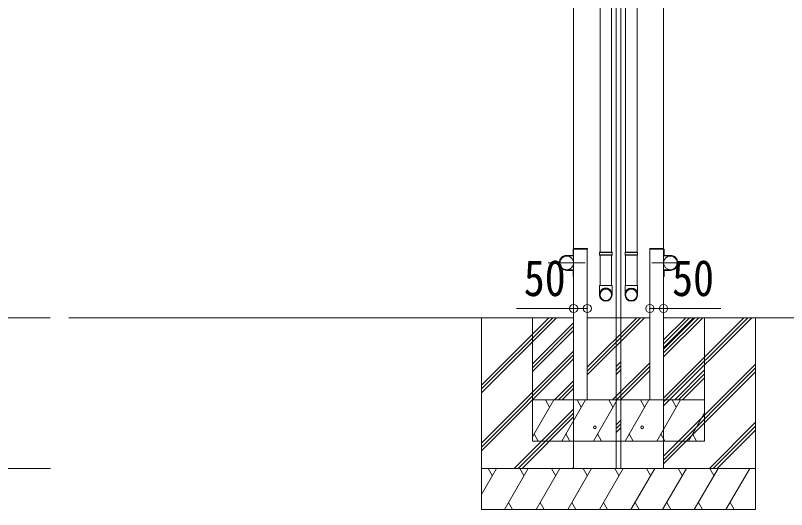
# Model space of a CAD drawing. Units: millimetres at full size, sheet at 1:30. Extents: x -8432 to 8432, y -5820 to 5820.
# Drawn here: x -5520 to -2708, y -3639 to -1836 of the extents above; entities that cross this region are included whole.
import ezdxf
from ezdxf.enums import TextEntityAlignment as Align

# ---------------------------------------------------------------- set-up
doc = ezdxf.new("R2010")
doc.units = ezdxf.units.MM
doc.header["$LTSCALE"] = 30
doc.header["$PDMODE"] = 32
doc.header["$PDSIZE"] = 30
for name, color, linetype, lineweight in [('0-0_0', 7, 'Continuous', 9), ('0-3_ELV2', 4, 'Continuous', 9), ('0-6_OTH_LINE', 6, 'Continuous', 9), ('0-9_OUTLINE', 7, 'Continuous', 9)]:
    doc.layers.add(name, color=color, linetype=linetype, lineweight=lineweight)
doc.styles.add('ＭＳ ゴシック', font='')
doc.styles.get('ＭＳ ゴシック').set_extended_font_data('MS Gothic')

msp = doc.modelspace()

# ---------------------------------------------------------------- linework, layer by layer
at = {"layer": '0-0_0'}
for p, q in [((-5325.89, -2938.59), (-3484.46, -2938.59)), ((-3820.61, -2938.59), (-3820.61, -3638.59)), ((-3820.61, -3184.21), (-3574.99, -2938.59)), ((-3820.61, -3198.35), (-3560.85, -2938.59)), ((-3820.61, -3212.5), (-3546.71, -2938.59)), ((-3634.61, -3388.6), (-3634.61, -2938.59)), ((-3434.61, -3118.94), (-3254.26, -2938.59)), ((-3434.61, -3133.08), (-3240.12, -2938.59)), ((-3434.61, -3147.23), (-3225.98, -2938.59)), ((-3434.61, -2938.59), (-3206.61, -2938.59)), ((-3312.11, -2938.59), (-3329.11, -2938.59)), ((-3328.96, -2938.59), (-3312.26, -2938.59)), ((-3156.76, -2938.59), (-1237.82, -2938.59)), ((-3156.61, -3081.36), (-3013.85, -2938.59)), ((-3156.61, -3067.22), (-3027.99, -2938.59)), ((-3156.61, -3053.08), (-3042.13, -2938.59)), ((-3156.61, -3260.11), (-2835.1, -2938.59)), ((-3156.61, -3231.82), (-2863.38, -2938.59)), ((-3156.61, -3245.96), (-2849.24, -2938.59)), ((-3156.61, -3047.98), (-3047.23, -2938.59)), ((-3156.61, -3033.83), (-3061.37, -2938.59)), ((-3156.61, -3019.69), (-3075.51, -2938.59)), ((-3006.61, -3388.6), (-3006.61, -2938.59)), ((-2820.61, -2938.59), (-2820.61, -3638.59)), ((-3634.61, -3106.81), (-3484.61, -2956.81)), ((-3634.61, -3120.95), (-3484.61, -2970.95)), ((-3634.61, -3135.09), (-3484.61, -2985.1)), ((-3820.61, -3396.34), (-3484.61, -3060.35)), ((-3820.61, -3410.49), (-3484.61, -3074.49)), ((-3820.61, -3424.63), (-3484.61, -3088.63)), ((-3342.13, -3238.6), (-3206.61, -3103.07)), ((-3329.11, -3116.98), (-3312.11, -3099.98)), ((-3329.11, -3131.12), (-3312.11, -3114.12)), ((-3327.99, -3238.6), (-3206.61, -3117.22)), ((-3156.61, -3443.95), (-2820.61, -3107.96)), ((-3329.11, -3145.26), (-3312.11, -3128.26)), ((-3313.85, -3238.6), (-3206.61, -3131.36)), ((-3156.61, -3458.1), (-2820.61, -3122.1)), ((-3156.61, -3472.24), (-2820.61, -3136.24)), ((-3115.86, -3238.6), (-3006.61, -3129.35)), ((-3101.72, -3238.6), (-3006.61, -3143.49)), ((-3554.27, -3238.6), (-3484.61, -3168.94)), ((-3087.57, -3238.6), (-3006.61, -3157.63)), ((-3540.12, -3238.6), (-3484.61, -3183.08)), ((-3525.98, -3238.6), (-3484.61, -3197.23)), ((-3634.61, -3373.22), (-3556.88, -3238.59)), ((-3634.61, -3238.6), (-3006.61, -3238.6)), ((-3571.89, -3264.58), (-3586.89, -3238.59)), ((-3528.02, -3388.59), (-3441.41, -3238.59)), ((-3456.42, -3264.58), (-3471.42, -3238.6)), ((-3412.55, -3388.59), (-3325.94, -3238.59)), ((-3340.95, -3264.58), (-3355.95, -3238.6)), ((-3297.08, -3388.59), (-3210.47, -3238.59)), ((-3225.48, -3264.58), (-3240.48, -3238.6)), ((-3181.61, -3388.59), (-3095.01, -3238.6)), ((-3110.01, -3264.58), (-3125.01, -3238.59)), ((-3700.73, -3488.59), (-3484.61, -3272.48)), ((-3686.59, -3488.59), (-3484.61, -3286.62)), ((-3066.14, -3388.59), (-3006.61, -3285.49)), ((-3672.44, -3488.59), (-3484.61, -3300.76)), ((-3329.11, -3329.11), (-3312.11, -3312.11)), ((-3329.11, -3343.25), (-3312.11, -3326.25)), ((-3329.11, -3357.39), (-3312.11, -3340.39)), ((-2989.12, -3488.59), (-2820.61, -3320.09)), ((-2974.98, -3488.59), (-2820.61, -3334.23)), ((-3628.49, -3362.62), (-3613.49, -3388.59)), ((-3513.02, -3362.62), (-3498.02, -3388.59)), ((-3397.55, -3362.62), (-3382.55, -3388.59)), ((-3282.08, -3362.62), (-3267.08, -3388.59)), ((-3166.61, -3362.61), (-3151.61, -3388.59)), ((-3051.14, -3362.61), (-3036.14, -3388.59)), ((-2960.84, -3488.59), (-2820.61, -3348.37)), ((-3634.61, -3388.6), (-3006.61, -3388.6)), ((-3488.6, -3488.59), (-3484.61, -3484.61)), ((-2820.61, -3488.59), (-3820.61, -3488.59)), ((-3820.61, -3583.2), (-3765.99, -3488.59)), ((-3780.99, -3514.58), (-3795.99, -3488.59)), ((-3737.13, -3638.59), (-3650.52, -3488.59)), ((-3665.52, -3514.58), (-3680.52, -3488.59)), ((-3621.66, -3638.59), (-3535.05, -3488.59)), ((-3550.05, -3514.58), (-3565.06, -3488.59)), ((-3506.19, -3638.59), (-3419.58, -3488.59)), ((-3434.58, -3514.58), (-3449.59, -3488.59)), ((-3390.72, -3638.59), (-3304.11, -3488.59)), ((-3319.12, -3514.58), (-3334.12, -3488.59)), ((-3275.25, -3638.59), (-3188.64, -3488.59)), ((-3203.64, -3514.58), (-3218.65, -3488.59)), ((-3159.78, -3638.59), (-3073.17, -3488.59)), ((-3088.17, -3514.58), (-3103.17, -3488.59)), ((-3044.31, -3638.59), (-2957.7, -3488.59)), ((-2987.7, -3488.59), (-2972.7, -3514.58)), ((-2928.84, -3638.59), (-2842.23, -3488.59)), ((-3722.13, -3612.61), (-3707.13, -3638.59)), ((-3606.66, -3612.61), (-3591.66, -3638.59)), ((-3491.19, -3612.61), (-3476.19, -3638.59)), ((-3375.72, -3612.61), (-3360.72, -3638.59)), ((-3260.25, -3612.61), (-3245.25, -3638.59)), ((-3144.78, -3612.62), (-3129.78, -3638.59)), ((-3029.31, -3612.62), (-3014.31, -3638.59)), ((-2913.84, -3612.62), (-2898.84, -3638.59)), ((-3820.61, -3638.59), (-2820.61, -3638.59))]:
    msp.add_line(p, q, dxfattribs=at)
at = {"layer": '0-3_ELV2'}
for p, q in [((-3484.46, -3488.54), (-3484.46, -309.59)), ((-3328.96, -3488.54), (-3328.96, -483.15)), ((-3312.26, -3488.54), (-3312.26, -483.15)), ((-3484.61, -2688.59), (-3486.61, -2688.59)), ((-3486.61, -2711.29), (-3486.61, -2688.59)), ((-3484.91, -2688.59), (-3484.8, -2686.54)), ((-3484.91, -2688.59), (-3434.31, -2688.59)), ((-3484.61, -3238.6), (-3484.61, -2688.59)), ((-3484.61, -2688.59), (-3434.61, -2688.59)), ((-3483.81, -2685.59), (-3435.42, -2685.59)), ((-3434.61, -2688.59), (-3434.61, -3238.6)), ((-3434.31, -2688.59), (-3434.42, -2686.54)), ((-3206.91, -2688.59), (-3206.8, -2686.54)), ((-3156.31, -2688.59), (-3206.91, -2688.59)), ((-3206.61, -2688.59), (-3206.61, -3238.6)), ((-3156.61, -2688.59), (-3206.61, -2688.59)), ((-3157.42, -2685.59), (-3205.81, -2685.59)), ((-3156.61, -2688.59), (-3154.61, -2688.59)), ((-3156.61, -2688.59), (-3156.61, -2711.29)), ((-3154.61, -2711.29), (-3154.61, -2688.59)), ((-3509.61, -2711.29), (-3486.61, -2711.29)), ((-3486.61, -2713.29), (-3509.61, -2713.29)), ((-3131.61, -2711.29), (-3154.61, -2711.29)), ((-3154.61, -2713.29), (-3131.61, -2713.29)), ((-3442.31, -2738.59), (-3576.91, -2738.59)), ((-3198.91, -2738.59), (-3064.31, -2738.59)), ((-3486.61, -2763.89), (-3509.61, -2763.89)), ((-3509.61, -2765.89), (-3486.61, -2765.89)), ((-3486.61, -2765.89), (-3486.61, -2788.59)), ((-3156.61, -2788.59), (-3156.61, -2765.89)), ((-3154.61, -2763.89), (-3131.61, -2763.89)), ((-3154.61, -2765.89), (-3154.61, -2788.59)), ((-3131.61, -2765.89), (-3154.61, -2765.89)), ((-3484.61, -2788.59), (-3486.61, -2788.59)), ((-3156.61, -2788.59), (-3154.61, -2788.59))]:
    msp.add_line(p, q, dxfattribs=at)
msp.add_lwpolyline([(-3156.76, -3488.54), (-3156.76, -309.59), (-3176.76, -309.59), (-3207.62, -312.84)], dxfattribs=at)
for centre, radius in [((-3509.61, -2738.59), 25), ((-3131.61, -2738.59), 25), ((-3406.71, -3338.54), 5), ((-3234.51, -3338.54), 5)]:
    msp.add_circle(centre, radius, dxfattribs=at)
for centre, radius, start, end in [((-3483.81, -2686.59), 1, 90, 176.99989), ((-3435.42, -2686.59), 1, 3.00006, 90), ((-3205.81, -2686.59), 1, 90, 176.99994), ((-3509.61, -2738.59), 27.3, 90, 270), ((-3509.61, -2738.59), 25.3, 90, 270), ((-3486.61, -2711.29), 2, 270, 0), ((-3154.61, -2711.29), 2, 180, 270), ((-3131.61, -2738.59), 27.3, 270, 90), ((-3131.61, -2738.59), 25.3, 270, 90), ((-3486.61, -2765.89), 2, 0, 90), ((-3154.61, -2765.89), 2, 90, 180)]:
    msp.add_arc(centre, radius, start, end, dxfattribs=at)
at = {"layer": '0-6_OTH_LINE'}
for p, q in [((-3484.61, -2905.03), (-3693.11, -2905.03)), ((-3434.61, -2905.03), (-3484.61, -2905.03)), ((-3206.61, -2905.03), (-3156.61, -2905.03)), ((-3156.61, -2905.03), (-2948.12, -2905.03)), ((-6141.99, -2938.59), (-5392.99, -2938.59)), ((-6141.99, -3488.59), (-5392.49, -3488.59))]:
    msp.add_line(p, q, dxfattribs=at)
for p in [(-3484.61, -2905.03), (-3434.61, -2905.03), (-3206.61, -2905.03), (-3156.61, -2905.03)]:
    msp.add_point(p, dxfattribs=at)
at = {"layer": '0-9_OUTLINE'}
for p, q in [((-3388.12, -1662.85), (-3388.12, -2699.04)), ((-3346.12, -1662.85), (-3346.12, -2699.04)), ((-3295.1, -1662.85), (-3295.1, -2699.04)), ((-3253.1, -1662.85), (-3253.1, -2699.04)), ((-3390.12, -2701.04), (-3389.12, -2699.04)), ((-3389.12, -2699.04), (-3345.12, -2699.04)), ((-3344.12, -2701.04), (-3345.12, -2699.04)), ((-3297.1, -2701.04), (-3296.1, -2699.04)), ((-3252.1, -2699.04), (-3296.1, -2699.04)), ((-3251.1, -2701.04), (-3252.1, -2699.04)), ((-3390.12, -2701.04), (-3344.12, -2701.04)), ((-3390.12, -2701.04), (-3390.12, -2709.04)), ((-3390.12, -2709.04), (-3344.12, -2709.04)), ((-3390.12, -2709.04), (-3389.12, -2711.04)), ((-3389.12, -2711.04), (-3345.12, -2711.04)), ((-3388.12, -2711.04), (-3388.12, -2821.04)), ((-3346.12, -2711.04), (-3346.12, -2821.04)), ((-3251.1, -2701.04), (-3297.1, -2701.04)), ((-3251.1, -2709.04), (-3297.1, -2709.04)), ((-3252.1, -2711.04), (-3296.1, -2711.04)), ((-3295.1, -2711.04), (-3295.1, -2821.04)), ((-3253.1, -2711.04), (-3253.1, -2821.04)), ((-3251.1, -2709.04), (-3252.1, -2711.04)), ((-3251.1, -2701.04), (-3251.1, -2709.04)), ((-3390.12, -2855.18), (-3390.12, -2821.04)), ((-3390.12, -2821.04), (-3344.12, -2821.04)), ((-3344.12, -2855.18), (-3344.12, -2821.04)), ((-3297.1, -2855.18), (-3297.1, -2821.04)), ((-3251.1, -2821.04), (-3297.1, -2821.04)), ((-3251.1, -2855.18), (-3251.1, -2821.04))]:
    msp.add_line(p, q, dxfattribs=at)
for points in [[(-3344.12, -2701.04), (-3344.12, -2709.04), (-3345.12, -2711.04)], [(-3297.1, -2701.04), (-3297.1, -2709.04), (-3296.1, -2711.04)]]:
    msp.add_lwpolyline(points, dxfattribs=at)
for centre, major_axis, ratio, start_param, end_param in [((-3367.12, -2853.44), (23, 0), 0.996195, 6.2831853, 9.424778), ((-3367.12, -2855.18), (23, 0), 0.996195, 6.2831853, 9.424778), ((-3274.1, -2853.44), (-23, 0), 0.996195, 3.1415927, 6.2831853), ((-3274.1, -2855.18), (-23, 0), 0.996195, 3.1415927, 6.2831853), ((-3367.12, -2855.18), (0, -23.43), 0.981806, 4.712389, 7.8539816), ((-3274.1, -2855.18), (0, -23.43), 0.981806, 4.712389, 7.8539816)]:
    msp.add_ellipse(centre, major_axis=major_axis, ratio=ratio, start_param=start_param, end_param=end_param, dxfattribs=at)
for centre, major_axis in [((-3367.12, -2855.18), (-21, 0)), ((-3274.1, -2855.18), (21, 0))]:
    msp.add_ellipse(centre, major_axis=major_axis, ratio=0.996195, dxfattribs=at)

# ---------------------------------------------------------------- texts
at = {"layer": '0-6_OTH_LINE', "color": 7, "style": 'ＭＳ ゴシック', "width": 0.85}
for p in [(-3666.12, -2899.22), (-3125.11, -2899.22)]:
    msp.add_text('50', height=132, dxfattribs=at).set_placement(p, align=Align.BOTTOM_LEFT)

doc.saveas('drawing.dxf')
